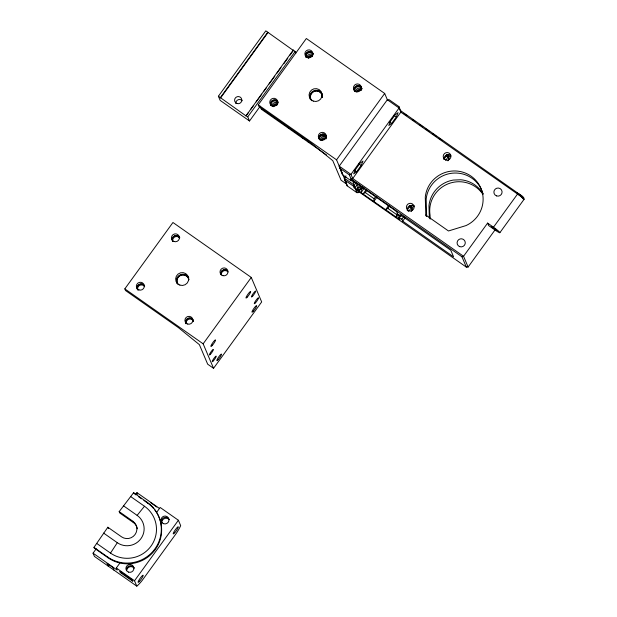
<?xml version="1.0" encoding="UTF-8"?>
<svg xmlns="http://www.w3.org/2000/svg" width="617" height="617" viewBox="0 0 617 617"><rect width="100%" height="100%" fill="white"/><g stroke="black" fill="none" stroke-linecap="round" stroke-linejoin="round"><path stroke-width="0.93" d="M499.824 232.756L523.879 199.576L521.851 197.309L521.905 195.975L400.649 110.698L398.891 106.556L389.103 99.692L387.329 99.769L339.203 166.143L342.373 174.634L351.189 180.82L351.983 180.048M375.753 196.468L374.103 198.743L373.755 201.589L377.072 197.016M397.726 213.027L396.623 214.546L396.276 217.392L398.489 214.338M345.975 175.845L344.301 178.143L344.656 180.017L353.472 186.195L354.173 187.853L400.017 219.721L398.921 217.138L399.207 215.379M521.851 197.309L520.555 196.26L520.81 195.088M521.905 195.975L523.679 197.733L523.879 199.576L523.424 199.461M361.176 165.441L363.012 161.037L360.174 163.073L355.5 169.513L353.672 173.917L356.51 171.881L361.176 165.441L358.824 163.79M396.284 117.022L398.119 112.618L395.281 114.662L390.607 121.102L388.779 125.506L391.618 123.469L396.284 117.022L393.939 115.379M520.555 196.26L519.082 195.142L519.568 194.147M353.472 186.195L354.089 185.015L344.301 178.143L346.561 183.473L336.558 159.826L258.23 104.875L306.348 38.509L384.684 93.46L387.653 100.455M354.173 187.853L355.06 186.419M96.252 548.752L93.051 553.164L94.44 556.434L136.804 586.15A14.584 2.306 -54.9 0 0 142.18 580.443L176.292 533.389A14.584 2.306 -54.9 0 0 180.681 525.638L178.398 520.254L160.181 507.483L156.564 512.472A33.92 33.326 -23 0 1 155.222 549.647A33.92 33.326 -23 0 1 119.991 563.02L116.798 562.149A33.92 33.326 -23 0 1 107.99 557.737L94.278 548.12L93.961 547.379L107.852 527.234L121.564 536.852A9.687 9.525 -23 0 0 135.054 534.538A9.687 9.525 -23 0 0 132.886 521.234L119.181 511.624L133.596 492.721L147.301 502.338L147.617 503.086A33.92 33.326 -23 0 1 153.687 508.578M96.792 543.477L110.505 553.087L117.315 542.705A16.96 16.667 -23 0 0 140.931 538.664A16.96 16.667 -23 0 0 137.128 515.38L123.423 505.763M260.243 106.201L249.523 120.986L220.146 100.386L218.387 96.244L265.804 30.85L293.399 50.494L290.013 55.168M248.242 112.772L245.982 115.888L220.346 97.617L267.763 32.223M220.524 98.026L267.94 32.639M245.982 115.888L293.222 50.085L295.181 51.458L295.882 53.116M250.494 109.664L253.317 105.769M256.14 101.874L261.785 94.093M263.482 91.756L266.305 87.861M269.128 83.974L274.766 76.184M277.025 73.076L280.982 67.623M283.797 63.728L287.753 58.283M249.523 120.986L247.764 116.844L295.181 51.458M124.819 288.864L172.945 222.498L251.273 277.442L261.67 301.944L213.551 368.31L207.674 364.192L199.384 344.656L178.398 327.612L125.521 290.522L124.819 288.864L203.147 343.816L213.551 368.31M203.147 343.816L251.273 277.442M336.558 159.826L384.684 93.46M135.331 494.857L136.935 492.651L159.525 508.501M359.966 185.131L357.752 188.185L360.235 187.128L361.022 188.987L358.716 190.46L359.827 188.933M358.809 190.668L355.647 183.218L352.708 181.151L355.87 188.609L358.809 190.668L359.865 189.203M361.022 188.987L362.68 186.712M363.012 187.568L361.377 189.82L361.03 192.666L364.392 188.015M366.305 189.458L362.989 194.039L365.295 192.566L366.945 190.291M109.248 564.54L108.152 566.051L107.026 563.398L112.903 567.524L114.022 570.17M93.051 553.164L117.199 570.1L116.305 567.995L119.922 563.005M388.826 205.26L385.509 209.834L387.815 208.361L389.466 206.086M136.804 586.15L134.514 580.767L178.398 520.254M398.235 218.765L399.361 217.207M351.189 180.82L350.487 179.161L394.541 210.065L396.677 211.855L397.78 214.446L400.711 216.505L401.729 215.109M407.112 210.142L410.297 205.746M443.916 159.387L447.101 154.998M400.711 216.505L399.878 214.539L450.796 250.255L453.603 256.88L402.693 221.164L401.86 219.197L403.88 216.405M412.171 204.975L411.053 206.51L412.164 210.135L411.099 211.6M448.868 154.366L447.857 155.754L448.96 159.387L447.903 160.852M408.562 211.562L411.215 207.898L409.742 206.872M445.89 160.081L448.011 157.15L445.813 155.607M402.693 221.164L405.215 217.678M412.164 210.135L411.894 208.477L414.115 205.407M448.96 159.387L448.69 157.721L450.711 154.936M487.607 223.092L488.664 225.575L494.533 229.694A7.265 0.702 35.9 0 0 499.886 232.578A7.265 0.702 35.9 0 0 493.484 227.21L487.607 223.092L463.544 256.279L461.948 256.772L351.112 179.015L349.353 174.881L339.566 168.009M493.484 227.21L517.547 194.031L519.082 195.142M357.629 190.113L358.685 192.597L356.911 192.681L355.508 189.373L466.344 267.122L468.118 267.038L494.973 229.994M137.128 515.38L144.471 506.241L130.765 496.623M356.695 185.702L359.001 184.228M349.353 174.881L350.95 174.38L399.076 108.014L398.891 106.556M351.112 179.015L352.708 178.521L400.834 112.155L400.649 110.698M516.668 192.527L521.365 196.005M387.329 99.769L399.076 108.014L400.834 112.155L517.547 194.031M403.834 113.513L406.873 115.649M412.68 119.721L414.986 121.341M419.606 124.58L422.738 126.778M425.869 128.976L429.008 131.174M432.895 133.897L435.972 136.056M439.049 138.216L442.127 140.375M446.554 154.844L447.857 155.754L448.69 157.721M389.265 121.819L391.618 123.469M425.799 215.071L448.474 230.974L465.982 225.591A29.068 28.567 -23 0 0 471.11 176.177A29.068 28.567 -23 0 0 425.283 197.039L425.799 215.071L426.386 216.451M409.75 205.592L411.053 206.51L411.894 208.477M354.158 170.23L356.51 171.881M260.389 106.942L261.369 109.248L326.432 154.89M365.295 192.566L374.103 198.743M387.815 208.361L396.623 214.546M398.921 217.138L401.86 219.197M346.222 183.812L341.085 180.21L332.794 160.675L311.801 143.622L258.932 106.533L258.23 104.875M344.656 180.017L347.116 185.81L356.911 192.681M218.387 96.244L220.346 97.617M245.805 115.472L247.764 116.844M150.903 502.894L156.78 507.012M135.431 494.533L133.596 492.721M138.478 496.67L141.524 498.806M143.815 500.41L147.617 503.086M137.344 528.777A9.687 9.525 -23 0 0 133.465 522.607L119.76 512.989L119.181 511.624M103.61 533.096L117.315 542.705M93.961 547.379L107.674 556.997L107.99 557.737M116.305 567.995L134.514 580.767M154.72 509.843L156.602 512.526M468.118 267.038L463.544 256.279L352.708 178.521L350.95 174.38L339.203 166.143L342.188 173.176M461.948 256.772L466.344 267.122M293.222 50.085L293.399 50.494M307.243 139.565L308.361 142.219M301.736 136.326L302.492 138.092M288.085 126.84L288.779 128.483M136.935 492.651L137.63 494.286M132.886 521.234L133.465 522.607M107.852 527.234L108.438 528.607M523.679 197.733L523.949 199.391M523.393 197.34L523.609 198.929M346.939 184.36L347.116 185.81M522.784 196.738L522.892 198.219M430.18 219.112L430.064 215.271A29.068 28.567 -23 0 1 448.143 183.82A29.068 28.567 -23 0 1 482.864 194.247M429.332 218.071L428.969 205.731A29.068 28.567 -23 0 1 453.21 180.079L460.776 179.771A29.068 28.567 -23 0 1 482.988 193.769M426.656 216.197L426.162 199.106A29.068 28.567 -23 0 1 450.395 173.454A29.068 28.567 -23 0 1 481.461 189.627M137.406 289.512A3.995 3.926 -23 0 1 139.411 284.283A3.995 3.926 -23 0 1 144.679 286.203M172.505 241.108A3.995 3.926 -23 0 1 174.511 235.879A3.995 3.926 -23 0 1 179.778 237.792M220.84 274.534A3.995 3.926 -23 0 1 227.565 270.74M186.087 323.825A3.995 3.926 -23 0 1 188.2 318.256A3.995 3.926 -23 0 1 193.491 320.987M176.925 283.396A6.54 6.425 -23 0 1 180.203 274.843A6.54 6.425 -23 0 1 188.825 277.982M138.046 290.306A3.879 3.81 -23 0 1 139.01 284.63A3.879 3.81 -23 0 1 144.571 286.249M137.576 289.342A3.879 3.81 -23 0 1 144.393 286.242M177.364 283.195A6.054 5.954 -23 0 1 181.143 274.989A6.054 5.954 -23 0 1 188.841 279.663M186.079 323.532A3.879 3.81 -23 0 1 188.501 318.279A3.879 3.81 -23 0 1 193.422 321.272M220.894 274.172A3.879 3.81 -23 0 1 227.704 271.071M172.613 241.054A3.879 3.81 -23 0 1 174.565 235.987A3.879 3.81 -23 0 1 179.67 237.846M186.141 323.408A3.879 3.81 -23 0 1 193.483 321.148M172.675 240.931A3.879 3.81 -23 0 1 179.493 237.83M178.274 284.722A6.054 5.954 -23 0 1 180.488 275.483A6.054 5.954 -23 0 1 188.925 279.871M221.241 274.997A3.879 3.81 -23 0 1 228.059 271.896M147.301 502.338A33.92 33.326 -23 0 1 154.906 548.899A33.92 33.326 -23 0 1 107.674 556.997M144.471 506.241A29.068 28.567 -23 0 1 150.988 546.153A29.068 28.567 -23 0 1 110.505 553.087M126.608 570.656A4.358 4.288 -23 0 1 134.221 568.01M161.885 522.884A3.995 3.926 -23 0 1 163.898 517.655A3.995 3.926 -23 0 1 169.166 519.576M161.739 523.085A4.358 4.288 -23 0 1 169.32 519.599M126.485 570.316A3.995 3.926 -23 0 1 134.059 567.987M261.97 108.746A14.584 2.321 -55 0 1 261.369 109.248M272.475 106.263A3.995 3.926 -23 0 1 277.619 103.918M271.704 106.024A3.995 3.926 -23 0 1 278.005 103.155M273.277 106.286A4.358 4.288 -23 0 1 277.01 104.566M273.454 106.702A4.358 4.288 -23 0 1 277.187 104.983M308.554 58.291A4.358 4.288 -23 0 1 312.287 56.571M307.582 57.844A3.995 3.926 -23 0 1 312.726 55.507M306.811 57.605A3.995 3.926 -23 0 1 313.112 54.743M308.377 57.875A4.358 4.288 -23 0 1 312.117 56.155M325.552 134.876A33.92 33.326 -23 0 1 321.411 135.131M325.869 135.624A33.92 33.326 -23 0 1 320.902 135.863M321.843 140.36A4.358 4.288 -23 0 1 326.416 138.763M320.269 140.09A3.995 3.926 -23 0 1 326.57 137.221M355.369 91.678A3.995 3.926 -23 0 1 361.67 88.809M356.14 91.918A3.995 3.926 -23 0 1 361.284 89.581M356.942 91.948A4.358 4.288 -23 0 1 361.516 90.352M321.041 140.329A3.995 3.926 -23 0 1 326.185 137.984M270.925 105.476A3.879 3.81 -23 0 1 272.868 100.409A3.879 3.81 -23 0 1 277.982 102.268M270.986 105.353A3.879 3.81 -23 0 1 277.797 102.252M311.6 100.525A6.054 5.954 -23 0 1 314.554 91.007A6.054 5.954 -23 0 1 322.29 97.239M319.483 139.55A3.879 3.81 -23 0 1 321.434 134.475A3.879 3.81 -23 0 1 326.54 136.334M354.59 91.139A3.879 3.81 -23 0 1 357.012 85.886A3.879 3.81 -23 0 1 361.932 88.879M306.024 57.065A3.879 3.81 -23 0 1 307.968 51.998A3.879 3.81 -23 0 1 313.081 53.856M319.552 139.427A3.879 3.81 -23 0 1 326.362 136.318M306.086 56.941A3.879 3.81 -23 0 1 312.904 53.841M311.685 100.733A6.054 5.954 -23 0 1 314.639 91.216A6.054 5.954 -23 0 1 322.382 97.44M354.652 91.015A3.879 3.81 -23 0 1 361.994 88.755M345.667 177.403A3.394 0.54 -54.9 0 1 345.805 176.994M270.809 105.53A3.995 3.926 -23 0 1 272.822 100.301A3.995 3.926 -23 0 1 278.09 102.214M305.916 57.119A3.995 3.926 -23 0 1 307.922 51.89A3.995 3.926 -23 0 1 313.189 53.81M354.636 91.493A3.995 3.926 -23 0 1 356.171 86.118A3.995 3.926 -23 0 1 361.593 87.568M319.498 139.843A3.995 3.926 -23 0 1 321.133 134.491A3.995 3.926 -23 0 1 326.532 136.041M310.328 99.414A6.54 6.425 -23 0 1 313.613 90.853A6.54 6.425 -23 0 1 322.236 93.992M481.831 190.476A29.068 28.567 -23 0 1 483.042 194.023M444.124 159.093A3.879 3.81 -23 0 1 450.942 155.985M407.613 210.798A3.879 3.81 -23 0 1 414.146 206.741M235.856 103.641A3.633 3.571 -23 0 1 242.25 100.733M491.302 226.447L496.724 230.465L491.302 226.447M132.308 580.08L119.775 571.288L120.3 572.53L132.832 581.322L132.308 580.08M138.918 289.897A3.995 3.926 -23 0 0 144.278 285.524A3.995 3.926 -23 0 0 137.822 283.18A3.995 3.926 -23 0 0 138.918 289.897M174.017 241.494A3.995 3.926 -23 0 0 179.377 237.121A3.995 3.926 -23 0 0 172.922 234.768A3.995 3.926 -23 0 0 174.017 241.494M222.922 275.668A3.995 3.926 -23 0 0 227.866 270.848A3.995 3.926 -23 0 0 221.225 269.074A3.995 3.926 -23 0 0 222.922 275.668M187.745 324.056A3.995 3.926 -23 0 0 192.782 319.328A3.995 3.926 -23 0 0 186.18 317.431A3.995 3.926 -23 0 0 187.745 324.056M179.848 285.085A6.54 6.425 -23 0 0 188.609 277.928A6.54 6.425 -23 0 0 178.051 274.087A6.54 6.425 -23 0 0 179.848 285.085M212.503 345.142A3.995 0.632 -54.9 0 0 215.503 339.921A3.995 0.632 -54.9 0 0 211.608 344.51A3.995 0.632 -54.9 0 0 212.503 345.142M253.394 311.115A3.995 0.632 -54.9 0 0 256.649 305.693A3.995 0.632 -54.9 0 0 252.893 309.927A3.995 0.632 -54.9 0 0 253.394 311.115M218.264 359.557A3.995 0.632 -54.9 0 0 221.518 354.135A3.995 0.632 -54.9 0 0 217.762 358.377A3.995 0.632 -54.9 0 0 218.264 359.557M247.394 296.978A3.995 0.632 -54.9 0 0 250.649 291.556A3.995 0.632 -54.9 0 0 246.893 295.798A3.995 0.632 -54.9 0 0 247.394 296.978M252.731 296.029A3.633 0.578 -54.9 0 0 255.685 291.101A3.633 0.578 -54.9 0 0 252.276 294.949A3.633 0.578 -54.9 0 0 252.731 296.029M255.577 302.739A3.633 0.578 -54.9 0 0 258.538 297.803A3.633 0.578 -54.9 0 0 255.122 301.659A3.633 0.578 -54.9 0 0 255.577 302.739M210.605 354.065A3.394 0.54 -54.9 0 0 213.366 349.461A3.394 0.54 -54.9 0 0 210.181 353.063A3.394 0.54 -54.9 0 0 210.605 354.065M213.459 360.775A3.394 0.54 -54.9 0 0 216.212 356.171A3.394 0.54 -54.9 0 0 213.027 359.765A3.394 0.54 -54.9 0 0 213.459 360.775M139.627 581.183A4.358 0.694 -54.9 0 0 143.175 575.268A4.358 0.694 -54.9 0 0 139.08 579.887A4.358 0.694 -54.9 0 0 139.627 581.183M174.734 532.764A4.358 0.694 -54.9 0 0 178.282 526.849A4.358 0.694 -54.9 0 0 174.187 531.476A4.358 0.694 -54.9 0 0 174.734 532.764M128.475 572.098A3.995 3.926 -23 0 0 133.835 567.725A3.995 3.926 -23 0 0 127.38 565.373A3.995 3.926 -23 0 0 128.475 572.098M163.582 523.686A3.995 3.926 -23 0 0 168.935 519.313A3.995 3.926 -23 0 0 162.479 516.961A3.995 3.926 -23 0 0 163.582 523.686M272.328 105.916A3.995 3.926 -23 0 0 277.681 101.543A3.995 3.926 -23 0 0 271.233 99.19A3.995 3.926 -23 0 0 272.328 105.916M307.428 57.504A3.995 3.926 -23 0 0 312.788 53.131A3.995 3.926 -23 0 0 306.333 50.787A3.995 3.926 -23 0 0 307.428 57.504M356.325 91.678A3.995 3.926 -23 0 0 361.277 86.858A3.995 3.926 -23 0 0 354.636 85.084A3.995 3.926 -23 0 0 356.325 91.678M321.148 140.067A3.995 3.926 -23 0 0 326.192 135.347A3.995 3.926 -23 0 0 319.591 133.442A3.995 3.926 -23 0 0 321.148 140.067M313.259 101.095A6.54 6.425 -23 0 0 322.02 93.938A6.54 6.425 -23 0 0 311.462 90.097A6.54 6.425 -23 0 0 313.259 101.095M496.515 195.89A4.118 4.049 -23 0 0 502.037 191.386A4.118 4.049 -23 0 0 495.389 188.972A4.118 4.049 -23 0 0 496.515 195.89M459.719 246.646A4.118 4.049 -23 0 0 465.233 242.142A4.118 4.049 -23 0 0 458.585 239.72A4.118 4.049 -23 0 0 459.719 246.646M408.886 210.706A3.879 3.81 -23 0 0 414.084 206.464A3.879 3.81 -23 0 0 407.822 204.188A3.879 3.81 -23 0 0 408.886 210.706M445.69 159.95A3.879 3.81 -23 0 0 450.88 155.715A3.879 3.81 -23 0 0 444.626 153.432A3.879 3.81 -23 0 0 445.69 159.95M236.913 103.486A3.633 3.571 -23 0 0 241.787 99.514A3.633 3.571 -23 0 0 235.918 97.378A3.633 3.571 -23 0 0 236.913 103.486"/></g></svg>
